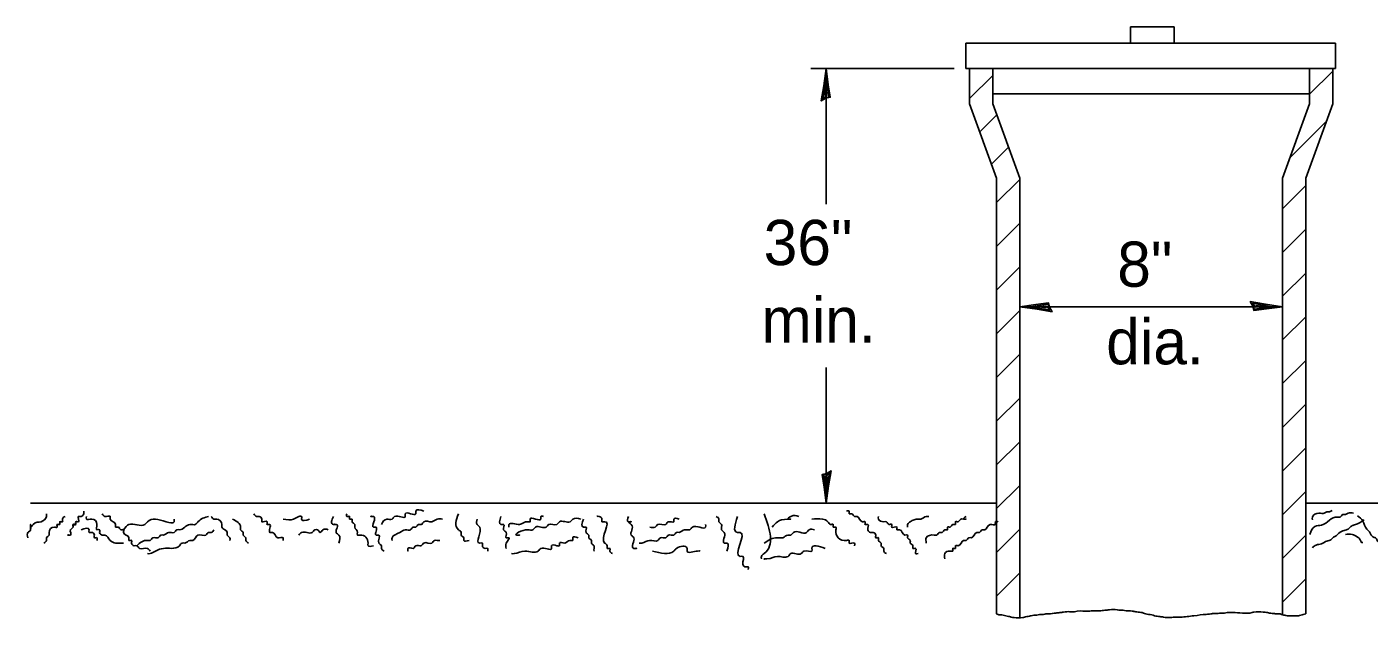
# Model space of a CAD drawing. Extents: x 0 to 2.83, y 0 to 1.83.
# Drawn here: x 0.516 to 0.8622, y 1.2297 to 1.3822 of the extents above; entities that cross this region are included whole.
import ezdxf

# ---------------------------------------------------------------- set-up
doc = ezdxf.new("R2010")
doc.units = 0
for name, color, linetype in [('Default', 7, 'Continuous'), ('RD_Pr_Roadway_Dimensions', 7, 'Continuous'), ('SH_General_Details', 7, 'Continuous')]:
    doc.layers.add(name, color=color, linetype=linetype)

msp = doc.modelspace()

# ---------------------------------------------------------------- linework, layer by layer
at = {"layer": 'Default'}
for p, q in [((0.80064, 1.38225), (0.80064, 1.37804)), ((0.80064, 1.38225), (0.81189, 1.38225)), ((0.81189, 1.38225), (0.81189, 1.37804)), ((0.75816, 1.37804), (0.85353, 1.37804)), ((0.75816, 1.37804), (0.75816, 1.37153)), ((0.85353, 1.37804), (0.85353, 1.37153)), ((0.75914, 1.36241), (0.75914, 1.37147)), ((0.75914, 1.37147), (0.76512, 1.37147)), ((0.76512, 1.37147), (0.84683, 1.37147)), ((0.76512, 1.37147), (0.76512, 1.36241)), ((0.84683, 1.36241), (0.84683, 1.37147)), ((0.84683, 1.37147), (0.85281, 1.37147)), ((0.85281, 1.37147), (0.85281, 1.36241)), ((0.76512, 1.36499), (0.84683, 1.36499)), ((0.76611, 1.34324), (0.75914, 1.36241)), ((0.76512, 1.36241), (0.77209, 1.34324)), ((0.83985, 1.34324), (0.84683, 1.36241)), ((0.85281, 1.36241), (0.84583, 1.34324)), ((0.76611, 1.23088), (0.76611, 1.34324)), ((0.77209, 1.34324), (0.77209, 1.2299)), ((0.83985, 1.34324), (0.83985, 1.23064)), ((0.84583, 1.34324), (0.84583, 1.23088))]:
    msp.add_line(p, q, dxfattribs=at)
msp.add_spline([(0.76611, 1.23088), (0.76685, 1.2306), (0.76744, 1.2306), (0.76884, 1.23025), (0.76943, 1.23014), (0.7699, 1.23002), (0.7706, 1.2299), (0.77283, 1.2299), (0.7733, 1.23002), (0.77388, 1.23014), (0.77459, 1.23025), (0.77505, 1.23037), (0.77575, 1.23049), (0.77622, 1.23049), (0.77681, 1.2306), (0.77751, 1.23072), (0.77822, 1.23072), (0.7788, 1.23084), (0.77951, 1.23084), (0.78138, 1.23107), (0.78244, 1.23119), (0.78337, 1.23131), (0.78419, 1.23142), (0.78489, 1.23142), (0.7856, 1.23142), (0.78619, 1.23142), (0.78689, 1.23154), (0.78982, 1.23154), (0.7911, 1.23166), (0.79263, 1.23166), (0.79403, 1.23177), (0.7952, 1.2319), (0.7972, 1.2319), (0.79802, 1.23177), (0.79872, 1.23177), (0.79954, 1.23166), (0.80024, 1.23166), (0.80107, 1.23154), (0.802, 1.23142), (0.80259, 1.23131), (0.804, 1.23107), (0.80458, 1.23084), (0.80528, 1.23072), (0.80611, 1.2306), (0.80681, 1.23037), (0.80822, 1.23014), (0.80915, 1.23002), (0.80997, 1.2299), (0.81103, 1.2299), (0.8122, 1.23002), (0.81348, 1.23002), (0.817, 1.23037), (0.82016, 1.23072), (0.82134, 1.23084), (0.82227, 1.23096), (0.82321, 1.23096), (0.82403, 1.23107), (0.82485, 1.23107), (0.82555, 1.23119), (0.82637, 1.23119), (0.82696, 1.23119), (0.832, 1.23119), (0.83247, 1.23131), (0.83481, 1.23131), (0.83598, 1.23119), (0.83645, 1.23107), (0.83715, 1.23096), (0.83774, 1.23096), (0.8382, 1.23084), (0.83926, 1.23084), (0.83996, 1.2306), (0.84044, 1.23049), (0.84102, 1.23037), (0.84348, 1.23037), (0.84395, 1.23037), (0.84454, 1.23049), (0.84583, 1.23088)], degree=3, dxfattribs=at)
at = {"layer": 'RD_Pr_Roadway_Dimensions'}
for p, q in [((0.75515, 1.37147), (0.71818, 1.37147)), ((0.72217, 1.33651), (0.72217, 1.37147)), ((0.77209, 1.31008), (0.83985, 1.31008)), ((0.72217, 1.2594), (0.72217, 1.29436))]:
    msp.add_line(p, q, dxfattribs=at)
for points in [[(0.72206, 1.36382), (0.7232, 1.36408), (0.72271, 1.36731), (0.72217, 1.37147), (0.72156, 1.36703), (0.72087, 1.36314), (0.72206, 1.36382), (0.72281, 1.36416), (0.72216, 1.36868), (0.72129, 1.36374), (0.72227, 1.36447), (0.72213, 1.36654), (0.72183, 1.36455)], [(0.77974, 1.30997), (0.77948, 1.31111), (0.77625, 1.31062), (0.77209, 1.31008), (0.77653, 1.30947), (0.78042, 1.30878), (0.77974, 1.30997), (0.7794, 1.31072), (0.77488, 1.31007), (0.77982, 1.3092), (0.77909, 1.31018), (0.77702, 1.31004), (0.77901, 1.30974)], [(0.8322, 1.31019), (0.83246, 1.30905), (0.83569, 1.30954), (0.83985, 1.31008), (0.83541, 1.31069), (0.83152, 1.31137), (0.8322, 1.31019), (0.83254, 1.30943), (0.83706, 1.31008), (0.83212, 1.31095), (0.83285, 1.30998), (0.83493, 1.31011), (0.83293, 1.31041)], [(0.72228, 1.26705), (0.72114, 1.2668), (0.72163, 1.26356), (0.72217, 1.2594), (0.72278, 1.26384), (0.72346, 1.26773), (0.72228, 1.26705), (0.72152, 1.26671), (0.72217, 1.2622), (0.72304, 1.26713), (0.72207, 1.2664), (0.7222, 1.26433), (0.7225, 1.26632)]]:
    msp.add_lwpolyline(points, dxfattribs=at)
at = {"layer": 'SH_General_Details'}
for p, q in [((0.75816, 1.37153), (0.75982, 1.37153)), ((0.85185, 1.37153), (0.85353, 1.37153)), ((0.51699, 1.2594), (0.76611, 1.2594)), ((0.84583, 1.2594), (1.10505, 1.2594))]:
    msp.add_line(p, q, dxfattribs=at)
for points in [[(0.84682, 1.36485), (0.85281, 1.37083)], [(0.75914, 1.36377), (0.76512, 1.36974)], [(0.76178, 1.35513), (0.76617, 1.35952)], [(0.84178, 1.34853), (0.85118, 1.35793)], [(0.76479, 1.34687), (0.76917, 1.35125)], [(0.76611, 1.33691), (0.77209, 1.34289)], [(0.83985, 1.33533), (0.84583, 1.34131)], [(0.76611, 1.32564), (0.77209, 1.33162)], [(0.83985, 1.32406), (0.84583, 1.33003)], [(0.76611, 1.31437), (0.77209, 1.32035)], [(0.83985, 1.31278), (0.84583, 1.31876)], [(0.76611, 1.30309), (0.77209, 1.30907)], [(0.83985, 1.30151), (0.84583, 1.30749)], [(0.76611, 1.29182), (0.77209, 1.2978)], [(0.83985, 1.29024), (0.84583, 1.29621)], [(0.76611, 1.28055), (0.77209, 1.28652)], [(0.83985, 1.27896), (0.84583, 1.28494)], [(0.76611, 1.26927), (0.77209, 1.27525)], [(0.83985, 1.26769), (0.84583, 1.27367)], [(0.76611, 1.258), (0.77209, 1.26397)], [(0.83985, 1.25641), (0.84583, 1.26239)], [(0.76611, 1.24672), (0.77209, 1.2527)], [(0.83985, 1.24514), (0.84583, 1.25112)], [(0.76611, 1.23546), (0.77209, 1.24143)], [(0.83985, 1.23387), (0.84583, 1.23985)]]:
    msp.add_lwpolyline(points, dxfattribs=at)
for points in [[(0.5211, 1.25666), (0.5211, 1.25598), (0.51973, 1.25461), (0.51767, 1.25392), (0.51699, 1.25323), (0.51699, 1.25392), (0.51699, 1.25255), (0.51699, 1.25323), (0.51699, 1.25255), (0.5163, 1.25186), (0.5163, 1.25049)], [(0.53069, 1.25735), (0.53069, 1.25666), (0.53001, 1.25598), (0.52932, 1.25598), (0.52932, 1.25461), (0.52864, 1.25461), (0.52864, 1.25392), (0.52795, 1.25392), (0.52864, 1.25392), (0.52795, 1.25392), (0.52795, 1.25323), (0.52727, 1.25255), (0.52727, 1.25118), (0.52659, 1.25118), (0.52727, 1.25118)], [(0.53549, 1.25666), (0.53618, 1.25598), (0.53755, 1.25598), (0.53755, 1.25529), (0.53892, 1.25392), (0.53892, 1.25323), (0.53961, 1.25323), (0.54029, 1.25255), (0.54098, 1.25255), (0.54098, 1.25186), (0.54235, 1.25049), (0.54235, 1.24981), (0.54303, 1.24981), (0.54303, 1.24912), (0.54372, 1.24843), (0.5444, 1.24843), (0.54509, 1.24775), (0.54715, 1.24775), (0.54783, 1.24706)], [(0.57456, 1.25666), (0.57525, 1.25598), (0.57593, 1.25598), (0.57662, 1.25529), (0.57662, 1.25461), (0.57799, 1.25461), (0.57799, 1.25392), (0.57867, 1.25392), (0.57867, 1.25186), (0.57936, 1.25186), (0.58073, 1.25049), (0.5821, 1.25049), (0.5821, 1.24981)], [(0.59855, 1.25666), (0.59855, 1.25598), (0.59924, 1.25598), (0.59924, 1.25529), (0.59992, 1.25529), (0.59992, 1.25461), (0.60061, 1.25392), (0.60061, 1.25323), (0.60129, 1.25186), (0.60129, 1.25118), (0.60198, 1.25118), (0.60403, 1.24912), (0.60403, 1.24843), (0.60541, 1.24843)], [(0.60746, 1.25392), (0.60883, 1.25529), (0.6102, 1.25529), (0.61088, 1.25598), (0.61363, 1.25598), (0.61363, 1.25666), (0.61637, 1.25666), (0.61637, 1.25735), (0.61843, 1.25735)], [(0.62733, 1.25666), (0.62733, 1.25255), (0.62802, 1.25186), (0.62802, 1.25118), (0.62871, 1.25049), (0.62871, 1.24981), (0.63008, 1.24981)], [(0.70616, 1.25666), (0.70616, 1.24638), (0.70547, 1.24569), (0.70547, 1.24501)], [(0.7274, 1.25735), (0.72809, 1.25735), (0.72809, 1.25666), (0.72877, 1.25666), (0.72946, 1.25598), (0.73015, 1.25598), (0.73152, 1.25461), (0.7322, 1.25461), (0.7322, 1.25392), (0.73289, 1.25392), (0.73289, 1.25255), (0.73357, 1.25186), (0.73426, 1.25186), (0.73494, 1.25118), (0.73494, 1.25049), (0.73563, 1.25049), (0.73563, 1.24981), (0.73632, 1.24912), (0.73632, 1.24843), (0.737, 1.24775), (0.737, 1.24706), (0.73768, 1.24638)], [(0.84684, 1.25135), (0.84821, 1.2534), (0.84992, 1.25375), (0.85403, 1.2558), (0.85472, 1.2558), (0.85541, 1.25649), (0.85609, 1.25649), (0.85678, 1.25683), (0.85815, 1.25683)], [(0.84753, 1.25512), (0.84753, 1.2558), (0.84924, 1.25683), (0.85061, 1.25683), (0.85129, 1.25718), (0.85198, 1.25718), (0.85266, 1.25752)], [(0.5259, 1.25598), (0.52522, 1.25529), (0.52522, 1.25461), (0.52453, 1.25461), (0.52453, 1.25392), (0.52384, 1.25392), (0.52384, 1.25323), (0.52316, 1.25323), (0.52179, 1.25186), (0.52179, 1.25118), (0.5211, 1.25049), (0.5211, 1.24981), (0.52042, 1.24912)], [(0.53001, 1.25255), (0.53207, 1.25255), (0.53207, 1.25186), (0.53275, 1.25186), (0.53344, 1.25118), (0.53344, 1.25049), (0.53412, 1.25049), (0.53412, 1.24981)], [(0.53138, 1.25598), (0.53138, 1.25529), (0.53275, 1.25529), (0.53412, 1.25392), (0.53412, 1.25255), (0.53481, 1.25255), (0.53481, 1.25186), (0.53549, 1.25118), (0.53618, 1.25118), (0.53755, 1.24981), (0.53892, 1.24912), (0.54098, 1.24912)], [(0.54098, 1.25255), (0.54235, 1.25392), (0.54646, 1.25392), (0.54715, 1.25461), (0.55194, 1.25461), (0.554, 1.25461), (0.554, 1.25529)], [(0.5444, 1.24843), (0.54715, 1.24981), (0.54783, 1.24981), (0.54852, 1.25049), (0.54989, 1.25049), (0.55057, 1.25118), (0.55126, 1.25118), (0.55263, 1.25186), (0.554, 1.25186), (0.55469, 1.25255), (0.55537, 1.25255), (0.55811, 1.25392), (0.55948, 1.25392), (0.56017, 1.25461), (0.56291, 1.25598)], [(0.5636, 1.25598), (0.56428, 1.25529), (0.56497, 1.25529), (0.56634, 1.25392), (0.56634, 1.25323), (0.56771, 1.25186), (0.56771, 1.25118), (0.56839, 1.25049), (0.56839, 1.24981)], [(0.56908, 1.25529), (0.57113, 1.25323), (0.57113, 1.25255), (0.57182, 1.25186), (0.57182, 1.25118), (0.57251, 1.25049), (0.57251, 1.24981), (0.57319, 1.24912)], [(0.5821, 1.25529), (0.58484, 1.25529), (0.58621, 1.25598), (0.5869, 1.25598), (0.5869, 1.25529), (0.58895, 1.25529)], [(0.59512, 1.25598), (0.59512, 1.25392), (0.59581, 1.25392), (0.59512, 1.25392), (0.59581, 1.25392), (0.59581, 1.25186), (0.59649, 1.25118), (0.59649, 1.24912)], [(0.60541, 1.25598), (0.60472, 1.25598), (0.60541, 1.25598), (0.60541, 1.25323), (0.60609, 1.25323), (0.60609, 1.25118), (0.60678, 1.25118), (0.60678, 1.24912), (0.60746, 1.24843), (0.60746, 1.24775), (0.60815, 1.24706)], [(0.6102, 1.24981), (0.6102, 1.25049), (0.61226, 1.25186), (0.61363, 1.25255), (0.615, 1.25255), (0.61568, 1.25323), (0.61637, 1.25323), (0.61706, 1.25392), (0.61774, 1.25392), (0.61843, 1.25461), (0.62049, 1.25461), (0.62186, 1.25529), (0.62323, 1.25529)], [(0.63214, 1.25529), (0.63214, 1.25392), (0.63282, 1.25323), (0.63282, 1.24912), (0.63351, 1.24912), (0.63351, 1.24843), (0.63419, 1.24775), (0.63488, 1.24775), (0.63488, 1.24706)], [(0.6383, 1.25598), (0.6383, 1.25392), (0.63899, 1.25392), (0.63899, 1.25255), (0.63967, 1.25186), (0.63967, 1.25049), (0.64036, 1.25049), (0.63967, 1.24912), (0.63967, 1.24775)], [(0.64036, 1.25323), (0.64036, 1.25392), (0.6431, 1.25392), (0.64516, 1.25461), (0.64584, 1.25461), (0.64584, 1.25529), (0.64858, 1.25529), (0.64858, 1.25598), (0.64927, 1.25598)], [(0.64241, 1.25118), (0.6431, 1.25118), (0.64241, 1.25118), (0.64516, 1.25255), (0.64653, 1.25255), (0.64721, 1.25323), (0.64995, 1.25323), (0.65064, 1.25392), (0.6527, 1.25392), (0.65338, 1.25461), (0.65612, 1.25461), (0.65681, 1.25529), (0.65886, 1.25529)], [(0.65955, 1.25529), (0.65955, 1.25323), (0.66023, 1.25323), (0.66023, 1.25186), (0.66092, 1.25118), (0.66092, 1.25049), (0.66161, 1.24981), (0.66161, 1.24912), (0.66229, 1.24843), (0.66229, 1.24775), (0.66229, 1.24706)], [(0.66298, 1.25598), (0.66366, 1.25598), (0.66435, 1.25529), (0.66435, 1.25461), (0.66503, 1.25461), (0.66503, 1.24912), (0.66572, 1.24843), (0.66572, 1.24775), (0.6664, 1.24775), (0.6664, 1.24706), (0.66709, 1.24638)], [(0.6712, 1.25598), (0.6712, 1.25461), (0.67189, 1.25461), (0.6712, 1.25461), (0.67189, 1.25392), (0.67189, 1.25118), (0.67257, 1.25049), (0.67257, 1.24775), (0.67325, 1.24775), (0.67257, 1.24775)], [(0.67394, 1.24912), (0.67463, 1.24912), (0.67668, 1.24981), (0.67874, 1.24981), (0.67943, 1.25049), (0.6808, 1.25049), (0.68148, 1.25118), (0.68285, 1.25118), (0.68354, 1.25186), (0.68422, 1.25186), (0.6856, 1.25255), (0.68697, 1.25255), (0.68765, 1.25323), (0.69107, 1.25323), (0.69107, 1.25392)], [(0.67668, 1.25323), (0.67805, 1.25323), (0.67874, 1.25392), (0.6808, 1.25392), (0.68148, 1.25461), (0.68285, 1.25461), (0.68285, 1.25529), (0.68422, 1.25529)], [(0.69382, 1.25598), (0.69451, 1.25529), (0.69451, 1.25461), (0.69519, 1.25392), (0.69519, 1.25255), (0.69588, 1.25186), (0.69588, 1.24912), (0.69656, 1.24912), (0.69656, 1.24706)], [(0.6993, 1.25598), (0.6993, 1.25186), (0.69999, 1.25186), (0.69999, 1.24569), (0.70067, 1.24569), (0.70067, 1.24363), (0.70136, 1.24295), (0.70205, 1.24295), (0.70205, 1.24227)], [(0.70821, 1.25323), (0.70958, 1.25461), (0.71233, 1.25529), (0.71301, 1.25529), (0.71233, 1.25529), (0.71301, 1.25598), (0.71507, 1.25598)], [(0.71849, 1.25529), (0.72124, 1.25529), (0.72261, 1.25461), (0.72329, 1.25392), (0.72398, 1.25392), (0.72398, 1.25323), (0.72466, 1.25323), (0.72466, 1.25255), (0.7274, 1.24981), (0.72809, 1.24981), (0.72809, 1.24912), (0.72946, 1.24912), (0.72946, 1.24843)], [(0.73563, 1.25598), (0.73563, 1.25529), (0.737, 1.25461), (0.73768, 1.25461), (0.73837, 1.25392), (0.73905, 1.25392), (0.73905, 1.25323), (0.74042, 1.25323), (0.74042, 1.25255), (0.74111, 1.25255), (0.74248, 1.25118), (0.74317, 1.25118), (0.74317, 1.25049), (0.74385, 1.24981), (0.74385, 1.24912), (0.74454, 1.24843), (0.74454, 1.24775), (0.74522, 1.24775), (0.74522, 1.24638), (0.74591, 1.24638)], [(0.74317, 1.25323), (0.74317, 1.25392), (0.74385, 1.25461), (0.74591, 1.25529), (0.74659, 1.25529), (0.74797, 1.25598), (0.74865, 1.25598)], [(0.74797, 1.24912), (0.74797, 1.25049), (0.75002, 1.25118), (0.75071, 1.25118), (0.75139, 1.25186), (0.75208, 1.25186), (0.75276, 1.25255), (0.75345, 1.25255), (0.75345, 1.25323), (0.75413, 1.25323), (0.75482, 1.25392), (0.7555, 1.25392), (0.7555, 1.25461), (0.75619, 1.25461), (0.75688, 1.25529), (0.75756, 1.25529), (0.75825, 1.25529), (0.75756, 1.25529), (0.75825, 1.25598)], [(0.75276, 1.24501), (0.75276, 1.24638), (0.75413, 1.24706), (0.75482, 1.24706), (0.75482, 1.24775), (0.7555, 1.24775), (0.7555, 1.24843), (0.75619, 1.24843), (0.75756, 1.24981), (0.75825, 1.24981), (0.75893, 1.25049), (0.75962, 1.25049), (0.76099, 1.25186), (0.76167, 1.25186), (0.76236, 1.25255), (0.76304, 1.25255), (0.76441, 1.25392), (0.76579, 1.25392), (0.76579, 1.25461), (0.76647, 1.25461)], [(0.84753, 1.24792), (0.84855, 1.2486), (0.84992, 1.24895), (0.85129, 1.24964), (0.85232, 1.24998), (0.85301, 1.25066), (0.85369, 1.25101), (0.85438, 1.25169), (0.85575, 1.25238), (0.85678, 1.25272), (0.85746, 1.2534), (0.85815, 1.25375), (0.85917, 1.25409), (0.85986, 1.25443), (0.86089, 1.25512)], [(0.85917, 1.25615), (0.86055, 1.25478), (0.86158, 1.25272), (0.86226, 1.25203), (0.8626, 1.25135), (0.86329, 1.25066), (0.86397, 1.25032), (0.86431, 1.24964), (0.86568, 1.24895), (0.86637, 1.24895)], [(0.54715, 1.24638), (0.54783, 1.24638), (0.5492, 1.24706), (0.55126, 1.24775), (0.55331, 1.24775), (0.55537, 1.24843), (0.55606, 1.24912), (0.55674, 1.24912), (0.55811, 1.24981), (0.5588, 1.24981), (0.56017, 1.25118), (0.56222, 1.25118), (0.56291, 1.25186), (0.5636, 1.25186), (0.56428, 1.25255)], [(0.58621, 1.25118), (0.5869, 1.25186), (0.58964, 1.25186), (0.59033, 1.25255), (0.59101, 1.25255), (0.59169, 1.25186), (0.59238, 1.25255), (0.59375, 1.25255)], [(0.61431, 1.24706), (0.61431, 1.24775), (0.61431, 1.24706), (0.61431, 1.24775), (0.61568, 1.24775), (0.61637, 1.24843), (0.61774, 1.24843), (0.61843, 1.24912), (0.62049, 1.24912), (0.62117, 1.24981), (0.62186, 1.24981), (0.62254, 1.24981)], [(0.64104, 1.24638), (0.64173, 1.24638), (0.64447, 1.24706), (0.6479, 1.24706), (0.64858, 1.24775), (0.65132, 1.24775), (0.65132, 1.24843), (0.6527, 1.24843), (0.65338, 1.24843), (0.65338, 1.24912), (0.65475, 1.24912), (0.65612, 1.24981), (0.65681, 1.24981), (0.65681, 1.25049), (0.65818, 1.25049)], [(0.70616, 1.24912), (0.70958, 1.25049), (0.71095, 1.25049), (0.71233, 1.25118), (0.71301, 1.25118), (0.7137, 1.25186), (0.71712, 1.25186), (0.71781, 1.25255), (0.71918, 1.25255)], [(0.85609, 1.25135), (0.85781, 1.25135), (0.85917, 1.25066), (0.85986, 1.24998), (0.8602, 1.24929), (0.86055, 1.24929)], [(0.67737, 1.24706), (0.68285, 1.24706), (0.68354, 1.24775), (0.68628, 1.24775), (0.68628, 1.24706), (0.68902, 1.24706), (0.6897, 1.24706)], [(0.70684, 1.24501), (0.70616, 1.24501), (0.70684, 1.24501), (0.70958, 1.24569), (0.71233, 1.24569), (0.71301, 1.24638), (0.71575, 1.24638), (0.71644, 1.24706), (0.71849, 1.24706), (0.71849, 1.24775), (0.72192, 1.24775)]]:
    msp.add_spline(points, degree=3, dxfattribs=at)

# ---------------------------------------------------------------- texts
at = {"layer": 'RD_Pr_Roadway_Dimensions'}
for s, p in [('36"', (0.70604, 1.3208)), ('8"', (0.79722, 1.31521)), ('min.', (0.70546, 1.3008)), ('dia.', (0.79437, 1.29521))]:
    msp.add_text(s, height=0.011667, dxfattribs=at).set_placement(p)

doc.saveas('drawing.dxf')
